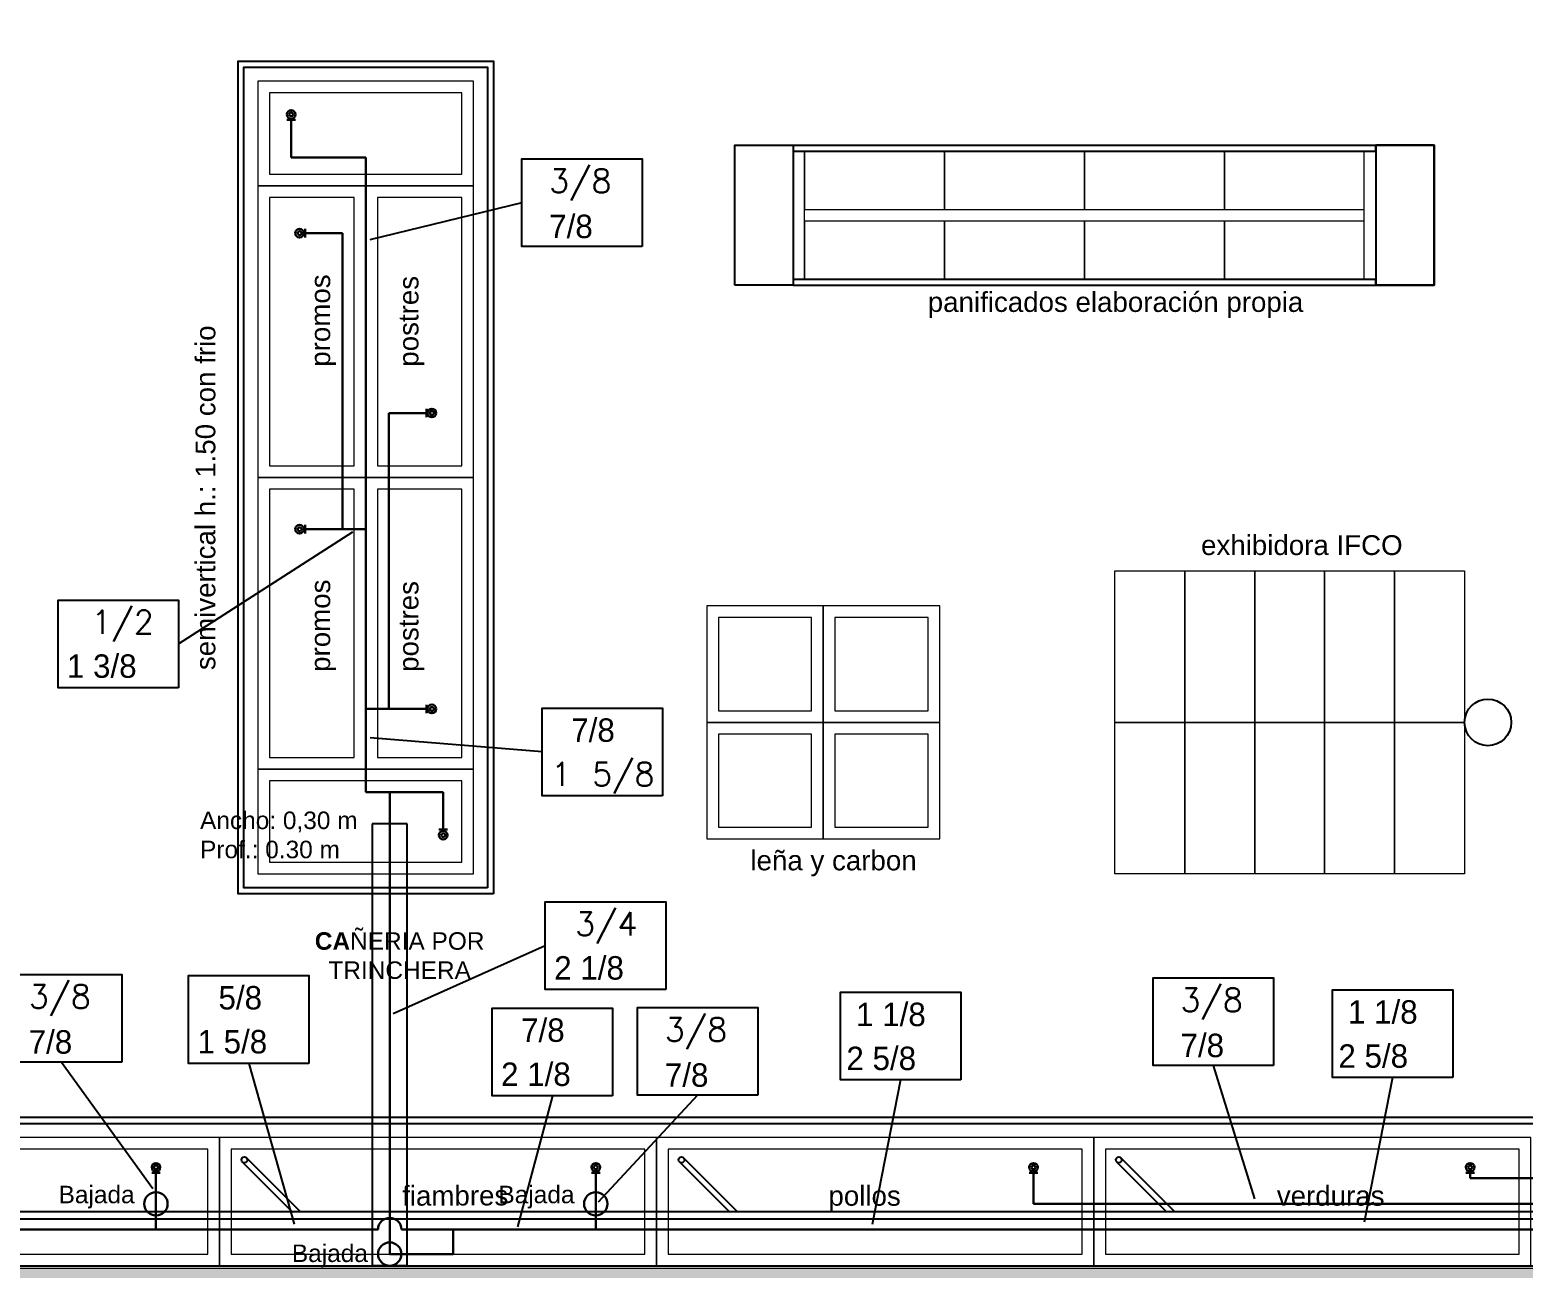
# Model space of a CAD drawing. Header units: inches. Extents: x -309 to 190, y -1585 to -1350.
# Drawn here: x -223.49 to -210.68, y -1419.12 to -1408.5 of the extents above; entities that cross this region are included whole.
import ezdxf

# ---------------------------------------------------------------- set-up
doc = ezdxf.new("R2010")
doc.units = ezdxf.units.IN
doc.header["$MEASUREMENT"] = 0
doc.layers.get('0').update_dxf_attribs({"color": 9, "linetype": 'CONTINUOUS'})
for name, color, linetype in [('10-TEXTO', 9, 'CONTINUOUS'), ('Barral', 9, 'CONTINUOUS'), ('CLOACA', 9, 'CONTINUOUS'), ('EQUIP', 9, 'CONTINUOUS'), ('IFA-MEDIA 02', 40, 'CONTINUOUS'), ('IFA-TEXTOS', 70, 'CONTINUOUS'), ('REVOQUE', 9, 'CONTINUOUS')]:
    doc.layers.add(name, color=color, linetype=linetype)
for name, color, linetype, lineweight in [('gondolas', 9, 'CONTINUOUS', 13), ('IFA-MEDIA 01', 30, 'CONTINUOUS', 30), ('MURO 27', 9, 'CONTINUOUS', 9)]:
    doc.layers.add(name, color=color, linetype=linetype, lineweight=lineweight)
doc.styles.add('ARIAL', font='arial.ttf', dxfattribs={"height": 0.225})
doc.styles.add('ROMANS', font='arial.ttf')
doc.styles.get("Standard").update_dxf_attribs({"font": 'arial.ttf'})

# ---------------------------------------------------------------- blocks, each defined once
blk = doc.blocks.new('EE')
blk.add_line((0.064, -0.05), (0.064, 0.05))
for radius in [0.0504, 0.0225]:
    blk.add_circle((0, 0), radius)

msp = doc.modelspace()

# ---------------------------------------------------------------- hatches: boundary and pattern name
at = {"layer": 'MURO 27'}
h = msp.add_hatch(color=256, dxfattribs=at)
h.paths.add_polyline_path([(-206.892, -1375.308), (-211.412, -1375.308), (-211.412, -1375.578), (-208.692, -1375.578), (-208.692, -1379.168), (-208.422, -1379.168), (-208.422, -1375.578), (-206.892, -1375.578)])
h.paths.add_polyline_path([(-204.048, -1375.65), (-204.307, -1375.572), (-204.529, -1376.308), (-206.122, -1376.308), (-206.122, -1375.308), (-206.622, -1375.308), (-206.622, -1375.578), (-206.392, -1375.578), (-206.392, -1376.308), (-206.622, -1376.308), (-206.622, -1375.968), (-206.892, -1375.968), (-206.892, -1378.898), (-207.582, -1378.898), (-207.582, -1379.168), (-206.892, -1379.168), (-206.892, -1378.988), (-206.622, -1378.988), (-206.622, -1376.578), (-204.329, -1376.578)])
h.paths.add_polyline_path([(-203.75, -1375.458), (-203.828, -1375.716), (-192.285, -1379.207), (-192.285, -1379.138), (-192.226, -1378.943)])
h.paths.add_polyline_path([(-191.707, -1379.1), (-191.785, -1379.358), (-184.656, -1381.515), (-184.577, -1381.256)])
h.paths.add_polyline_path([(-184.212, -1381.867), (-184.482, -1381.867), (-184.482, -1383.688), (-184.212, -1383.688)])
h.paths.add_polyline_path([(-184.212, -1383.888), (-184.482, -1383.888), (-184.482, -1389.588), (-184.212, -1389.588)])
h.paths.add_polyline_path([(-184.212, -1389.788), (-184.482, -1389.788), (-184.482, -1395.488), (-184.212, -1395.488)])
h.paths.add_polyline_path([(-184.212, -1395.688), (-184.482, -1395.688), (-184.482, -1398.738), (-184.212, -1398.738)])
h.paths.add_polyline_path([(-184.212, -1399.978), (-184.482, -1399.978), (-184.482, -1401.238), (-184.212, -1401.238)])
h.paths.add_polyline_path([(-184.212, -1413.538), (-184.482, -1413.538), (-184.482, -1419.118), (-184.212, -1419.118)])
h.paths.add_polyline_path([(-184.212, -1410.658), (-184.482, -1410.658), (-184.482, -1410.898), (-184.212, -1410.898)])
h.paths.add_polyline_path([(-199.299, -1419.118), (-206.082, -1419.118), (-206.082, -1419.388), (-199.299, -1419.388)])
h.paths.add_polyline_path([(-207.122, -1419.118), (-234.102, -1419.118), (-234.102, -1419.388), (-207.122, -1419.388)])
h.paths.add_polyline_path([(-192.015, -1419.118), (-198.799, -1419.118), (-198.799, -1419.388), (-192.015, -1419.388)])
h.paths.add_polyline_path([(-184.712, -1419.118), (-191.515, -1419.118), (-191.515, -1419.388), (-184.712, -1419.388)])
h.paths.add_polyline_path([(-234.332, -1413.538), (-234.602, -1413.538), (-234.602, -1419.118), (-234.332, -1419.118)])
h.paths.add_polyline_path([(-234.332, -1407.638), (-234.602, -1407.638), (-234.602, -1413.038), (-234.332, -1413.038)])
h.paths.add_polyline_path([(-234.332, -1401.738), (-234.602, -1401.738), (-234.602, -1407.138), (-234.332, -1407.138)])
h.paths.add_polyline_path([(-234.332, -1398.028), (-234.602, -1398.028), (-234.602, -1401.238), (-234.332, -1401.238)])
h.paths.add_polyline_path([(-234.332, -1384.038), (-234.602, -1384.038), (-234.602, -1389.438), (-234.332, -1389.438)])
h.paths.add_polyline_path([(-234.332, -1389.938), (-234.602, -1389.938), (-234.602, -1395.338), (-234.332, -1395.338)])
h.paths.add_polyline_path([(-234.332, -1379.378), (-234.602, -1379.378), (-234.602, -1382.048), (-234.332, -1382.048)])
h.paths.add_polyline_path([(-234.332, -1382.588), (-234.602, -1382.588), (-234.602, -1383.538), (-234.332, -1383.538)])
h.paths.add_polyline_path([(-206.622, -1389.938), (-206.892, -1389.938), (-206.892, -1395.338), (-206.622, -1395.338)])
h.paths.add_polyline_path([(-206.622, -1384.038), (-206.892, -1384.038), (-206.892, -1389.438), (-206.622, -1389.438)])
h.paths.add_polyline_path([(-206.622, -1379.488), (-206.892, -1379.488), (-206.892, -1383.538), (-206.622, -1383.538)])
h.paths.add_polyline_path([(-206.622, -1398.028), (-206.892, -1398.028), (-206.892, -1401.238), (-206.622, -1401.238)])
h.paths.add_polyline_path([(-206.622, -1401.738), (-206.892, -1401.738), (-206.892, -1407.138), (-206.622, -1407.138)])
h.paths.add_polyline_path([(-206.622, -1407.638), (-206.892, -1407.638), (-206.892, -1407.748), (-206.622, -1407.748)])

# ---------------------------------------------------------------- linework, layer by layer
for points in [[(-217.442, -1410.689), (-217.442, -1409.489), (-216.942, -1409.489), (-216.942, -1409.539), (-211.942, -1409.539), (-211.942, -1409.489), (-211.442, -1409.489), (-211.442, -1410.689), (-211.942, -1410.689), (-211.942, -1410.639), (-216.942, -1410.639), (-216.942, -1410.689)], [(-217.442, -1410.689), (-217.442, -1409.489), (-216.942, -1409.489), (-216.942, -1410.689)], [(-211.442, -1410.689), (-211.442, -1409.489), (-211.942, -1409.489), (-211.942, -1410.689)]]:
    msp.add_lwpolyline(points, close=True)
for points in [[(-216.942, -1409.489), (-211.942, -1409.489)], [(-216.942, -1410.689), (-211.942, -1410.689)]]:
    msp.add_lwpolyline(points)
at = {"layer": 'Barral'}
for points in [[(-219.512, -1415.908), (-221.702, -1415.908), (-221.702, -1408.768), (-219.512, -1408.768)], [(-219.562, -1415.858), (-221.652, -1415.858), (-221.652, -1408.818), (-219.562, -1408.818)], [(-233.042, -1408.958), (-233.512, -1408.958), (-233.512, -1409.008), (-233.092, -1409.008), (-233.092, -1417.878), (-208.132, -1417.878), (-208.132, -1415.308), (-207.012, -1415.308), (-207.012, -1415.258), (-208.182, -1415.258), (-208.182, -1417.828), (-233.042, -1417.828)]]:
    msp.add_lwpolyline(points, close=True, dxfattribs=at)
at = {"layer": 'CLOACA'}
for p, q in [((-221.666, -1418.208), (-221.238, -1418.636)), ((-221.631, -1418.173), (-221.167, -1418.636)), ((-217.916, -1418.208), (-217.488, -1418.636)), ((-217.881, -1418.173), (-217.417, -1418.636)), ((-214.166, -1418.208), (-213.738, -1418.636)), ((-214.131, -1418.173), (-213.667, -1418.636))]:
    msp.add_line(p, q, dxfattribs=at)
for points in [[(-207.542, -1418.636), (-233.642, -1418.636)], [(-207.542, -1418.699), (-233.642, -1418.699)]]:
    msp.add_lwpolyline(points, dxfattribs=at)
for centre in [(-221.648, -1418.19), (-221.648, -1418.19), (-217.898, -1418.19), (-217.898, -1418.19), (-214.148, -1418.19), (-214.148, -1418.19)]:
    msp.add_circle(centre, 0.025, dxfattribs=at)
at = {"layer": 'EQUIP', "linetype": 'Continuous', "lineweight": 5}
for p, q in [((-220.607, -1409.838), (-221.532, -1409.838)), ((-221.532, -1409.838), (-221.532, -1412.338)), ((-220.707, -1409.938), (-221.432, -1409.938)), ((-221.432, -1409.938), (-221.432, -1412.238)), ((-220.707, -1412.238), (-220.707, -1409.938)), ((-220.607, -1412.338), (-220.607, -1409.838)), ((-219.782, -1409.938), (-220.507, -1409.938)), ((-220.507, -1409.938), (-220.507, -1412.238)), ((-219.782, -1412.238), (-219.782, -1409.938)), ((-221.432, -1412.238), (-220.707, -1412.238)), ((-220.507, -1412.238), (-219.782, -1412.238)), ((-221.532, -1412.338), (-220.607, -1412.338))]:
    msp.add_line(p, q, dxfattribs=at)
for points in [[(-219.682, -1409.838), (-219.682, -1408.938), (-221.532, -1408.938), (-221.532, -1409.838)], [(-219.782, -1409.738), (-219.782, -1409.038), (-221.432, -1409.038), (-221.432, -1409.738)], [(-219.682, -1409.838), (-220.607, -1409.838), (-220.607, -1412.338), (-219.682, -1412.338)], [(-220.607, -1412.338), (-221.532, -1412.338), (-221.532, -1414.838), (-220.607, -1414.838)], [(-219.682, -1412.338), (-220.607, -1412.338), (-220.607, -1414.838), (-219.682, -1414.838)], [(-220.707, -1412.438), (-221.432, -1412.438), (-221.432, -1414.738), (-220.707, -1414.738)], [(-219.782, -1412.438), (-220.507, -1412.438), (-220.507, -1414.738), (-219.782, -1414.738)], [(-213.582, -1414.438), (-214.182, -1414.438), (-214.182, -1413.138), (-213.582, -1413.138)], [(-212.982, -1414.438), (-213.582, -1414.438), (-213.582, -1413.138), (-212.982, -1413.138)], [(-212.382, -1414.438), (-212.982, -1414.438), (-212.982, -1413.138), (-212.382, -1413.138)], [(-211.782, -1414.438), (-212.382, -1414.438), (-212.382, -1413.138), (-211.782, -1413.138)], [(-211.182, -1414.438), (-211.782, -1414.438), (-211.782, -1413.138), (-211.182, -1413.138)], [(-216.682, -1414.438), (-216.682, -1413.438), (-217.682, -1413.438), (-217.682, -1414.438)], [(-216.782, -1414.338), (-216.782, -1413.538), (-217.582, -1413.538), (-217.582, -1414.338)], [(-215.682, -1414.438), (-215.682, -1413.438), (-216.682, -1413.438), (-216.682, -1414.438)], [(-215.782, -1414.338), (-215.782, -1413.538), (-216.582, -1413.538), (-216.582, -1414.338)], [(-216.682, -1415.438), (-216.682, -1414.438), (-217.682, -1414.438), (-217.682, -1415.438)], [(-216.782, -1415.338), (-216.782, -1414.538), (-217.582, -1414.538), (-217.582, -1415.338)], [(-215.682, -1415.438), (-215.682, -1414.438), (-216.682, -1414.438), (-216.682, -1415.438)], [(-215.782, -1415.338), (-215.782, -1414.538), (-216.582, -1414.538), (-216.582, -1415.338)], [(-213.582, -1415.738), (-214.182, -1415.738), (-214.182, -1414.438), (-213.582, -1414.438)], [(-212.982, -1415.738), (-213.582, -1415.738), (-213.582, -1414.438), (-212.982, -1414.438)], [(-212.382, -1415.738), (-212.982, -1415.738), (-212.982, -1414.438), (-212.382, -1414.438)], [(-211.782, -1415.738), (-212.382, -1415.738), (-212.382, -1414.438), (-211.782, -1414.438)], [(-211.182, -1415.738), (-211.782, -1415.738), (-211.782, -1414.438), (-211.182, -1414.438)], [(-219.682, -1415.738), (-219.682, -1414.838), (-221.532, -1414.838), (-221.532, -1415.738)], [(-219.782, -1415.638), (-219.782, -1414.938), (-221.432, -1414.938), (-221.432, -1415.638)], [(-221.862, -1419.098), (-221.862, -1417.998), (-225.612, -1417.998), (-225.612, -1419.098)], [(-218.112, -1419.098), (-218.112, -1417.998), (-221.862, -1417.998), (-221.862, -1419.098)], [(-214.362, -1419.098), (-214.362, -1417.998), (-218.112, -1417.998), (-218.112, -1419.098)], [(-210.612, -1419.098), (-210.612, -1417.998), (-214.362, -1417.998), (-214.362, -1419.098)], [(-221.962, -1418.998), (-221.962, -1418.098), (-225.512, -1418.098), (-225.512, -1418.998)], [(-218.212, -1418.998), (-218.212, -1418.098), (-221.762, -1418.098), (-221.762, -1418.998)], [(-214.462, -1418.998), (-214.462, -1418.098), (-218.012, -1418.098), (-218.012, -1418.998)], [(-210.712, -1418.998), (-210.712, -1418.098), (-214.262, -1418.098), (-214.262, -1418.998)]]:
    msp.add_lwpolyline(points, close=True, dxfattribs=at)
at = {"layer": 'EQUIP'}
msp.add_circle((-210.982, -1414.438), 0.2, dxfattribs=at)
at = {"layer": 'gondolas', "linetype": 'Continuous', "lineweight": 5}
for points in [[(-216.942, -1410.639), (-216.842, -1410.639), (-216.842, -1409.539), (-216.942, -1409.539)], [(-216.842, -1410.039), (-215.642, -1410.039), (-215.642, -1409.539), (-216.842, -1409.539)], [(-215.642, -1410.039), (-214.442, -1410.039), (-214.442, -1409.539), (-215.642, -1409.539)], [(-214.442, -1410.039), (-213.242, -1410.039), (-213.242, -1409.539), (-214.442, -1409.539)], [(-213.242, -1410.039), (-212.042, -1410.039), (-212.042, -1409.539), (-213.242, -1409.539)], [(-211.942, -1410.639), (-212.042, -1410.639), (-212.042, -1409.539), (-211.942, -1409.539)], [(-216.842, -1410.639), (-215.642, -1410.639), (-215.642, -1410.139), (-216.842, -1410.139)], [(-215.642, -1410.639), (-214.442, -1410.639), (-214.442, -1410.139), (-215.642, -1410.139)], [(-214.442, -1410.639), (-213.242, -1410.639), (-213.242, -1410.139), (-214.442, -1410.139)], [(-213.242, -1410.639), (-212.042, -1410.639), (-212.042, -1410.139), (-213.242, -1410.139)]]:
    msp.add_lwpolyline(points, close=True, dxfattribs=at)
at = {"layer": 'IFA-MEDIA 01'}
for p, q in [((-221.246, -1409.271), (-221.246, -1409.593)), ((-221.246, -1409.593), (-220.606, -1409.593)), ((-220.606, -1415.036), (-220.606, -1409.593)), ((-221.127, -1410.243), (-220.805, -1410.243)), ((-220.805, -1410.243), (-220.805, -1412.782)), ((-220.086, -1411.785), (-220.408, -1411.785)), ((-220.408, -1411.785), (-220.408, -1414.323)), ((-221.127, -1412.782), (-220.606, -1412.782)), ((-220.086, -1414.323), (-220.607, -1414.323)), ((-220.606, -1415.036), (-219.942, -1415.036)), ((-220.401, -1415.036), (-220.401, -1418.998)), ((-219.942, -1415.358), (-219.942, -1415.036)), ((-222.406, -1418.301), (-222.406, -1418.787)), ((-218.634, -1418.301), (-218.634, -1418.787)), ((-214.879, -1418.301), (-214.879, -1418.567)), ((-211.134, -1418.301), (-211.134, -1418.347)), ((-208.599, -1418.347), (-211.134, -1418.347)), ((-201.181, -1418.567), (-214.879, -1418.567)), ((-220.501, -1418.787), (-234.008, -1418.787)), ((-200.961, -1418.787), (-220.301, -1418.787)), ((-219.858, -1418.998), (-219.858, -1418.787)), ((-220.401, -1418.998), (-219.858, -1418.998))]:
    msp.add_line(p, q, dxfattribs=at)
for centre in [(-222.406, -1418.567), (-218.634, -1418.567), (-220.401, -1418.998)]:
    msp.add_circle(centre, 0.1, dxfattribs=at)
msp.add_arc((-220.401, -1418.787), 0.1, 0, 180, dxfattribs=at)
at = {"layer": 'IFA-MEDIA 02'}
for p, q in [((-219.268, -1409.982), (-220.572, -1410.3)), ((-222.213, -1413.765), (-220.717, -1412.805)), ((-219.093, -1414.691), (-220.569, -1414.57)), ((-219.067, -1416.354), (-220.371, -1416.938)), ((-223.216, -1417.352), (-222.432, -1418.435)), ((-221.61, -1417.363), (-221.222, -1418.74)), ((-213.337, -1417.382), (-212.983, -1418.524)), ((-216.019, -1417.505), (-216.263, -1418.745)), ((-211.799, -1417.485), (-212.043, -1418.725)), ((-217.76, -1417.636), (-218.614, -1418.552)), ((-219.006, -1417.641), (-219.306, -1418.764))]:
    msp.add_line(p, q, dxfattribs=at)
for points in [[(-218.235, -1410.358), (-219.268, -1410.358), (-219.268, -1409.605), (-218.235, -1409.605)], [(-222.213, -1414.141), (-223.246, -1414.141), (-223.246, -1413.389), (-222.213, -1413.389)], [(-218.06, -1415.067), (-219.093, -1415.067), (-219.093, -1414.315), (-218.06, -1414.315)], [(-218.034, -1416.73), (-219.067, -1416.73), (-219.067, -1415.977), (-218.034, -1415.977)], [(-222.7, -1417.352), (-223.732, -1417.352), (-223.732, -1416.6), (-222.7, -1416.6)], [(-221.094, -1417.363), (-222.126, -1417.363), (-222.126, -1416.61), (-221.094, -1416.61)], [(-212.82, -1417.382), (-213.853, -1417.382), (-213.853, -1416.629), (-212.82, -1416.629)], [(-211.283, -1417.485), (-212.315, -1417.485), (-212.315, -1416.733), (-211.283, -1416.733)], [(-215.502, -1417.505), (-216.535, -1417.505), (-216.535, -1416.753), (-215.502, -1416.753)], [(-218.49, -1417.641), (-219.523, -1417.641), (-219.523, -1416.889), (-218.49, -1416.889)], [(-217.244, -1417.636), (-218.276, -1417.636), (-218.276, -1416.884), (-217.244, -1416.884)]]:
    msp.add_lwpolyline(points, close=True, dxfattribs=at)
at = {"layer": 'IFA-TEXTOS'}
for p, q in [((-220.251, -1415.309), (-220.551, -1415.309)), ((-220.551, -1415.309), (-220.551, -1419.095)), ((-220.251, -1419.095), (-220.251, -1415.309)), ((-220.551, -1419.095), (-220.251, -1419.095))]:
    msp.add_line(p, q, dxfattribs=at)
at = {"layer": 'MURO 27'}
msp.add_lwpolyline([(-234.332, -1398.028), (-234.332, -1419.118), (-206.892, -1419.118), (-206.892, -1415.258)], dxfattribs=at)
at = {"layer": 'REVOQUE'}
msp.add_lwpolyline([(-234.312, -1398.008), (-234.312, -1419.098), (-206.912, -1419.098), (-206.912, -1415.258)], dxfattribs=at)

# ---------------------------------------------------------------- block references
at = {"layer": 'IFA-MEDIA 01', "yscale": 0.7326479330658913, "zscale": 0.732647932368795}
for p, xscale, rotation in [((-221.246, -1409.224), -0.7326479330658913, 90), ((-221.174, -1410.243), -0.7326479330658913, 180), ((-220.039, -1411.785), 0.7326479330658913, 180), ((-221.174, -1412.782), -0.7326479330658913, 180), ((-220.039, -1414.323), 0.7326479330658913, 180), ((-219.942, -1415.405), -0.7326479330658913, 270), ((-222.406, -1418.254), -0.7326479330658913, 90), ((-218.634, -1418.254), -0.7326479330658913, 90), ((-214.879, -1418.254), -0.7326479330658913, 90), ((-211.134, -1418.254), -0.7326479330658913, 90)]:
    msp.add_blockref('EE', p, dxfattribs=dict(at, xscale=xscale, rotation=rotation))

# ---------------------------------------------------------------- texts
at = {"layer": '10-TEXTO', "char_height": 0.17, "attachment_point": 1, "style": 'ROMANS'}
for s, insert, width, rotation in [('promos', (-221.082, -1411.388), 1.31175, 90), ('postres', (-220.325, -1411.388), 1.31175, 90), ('semivertical h.: 1.50 con frio', (-222.067, -1413.99), 3.5591, 90), ('promos', (-221.082, -1414.005), 1.31175, 90), ('postres', (-220.325, -1414.005), 1.31175, 90), ('fiambres', (-220.295, -1418.413), 5.75407, 0.191)]:
    msp.add_mtext(s, dxfattribs=dict(at, insert=insert, width=width, rotation=rotation))
for s, insert, width in [('panificados elaboración propia', (-215.786, -1410.748), 4.11007), ('exhibidora IFCO', (-213.442, -1412.833), 3.00656), ('leña y carbon', (-217.307, -1415.537), 3.46107), ('pollos', (-216.638, -1418.413), 1.31175), ('verduras', (-212.792, -1418.413), 1.31175)]:
    msp.add_mtext(s, dxfattribs=dict(at, insert=insert, width=width))
at = {"layer": 'IFA-MEDIA 02', "char_height": 0.20101, "width": 1.0497, "attachment_point": 1}
for s, insert in [('{\\Ftxt.shx|c0;3/8}', (-219.033, -1409.694)), ('{\\Ftxt|c0;7/8}', (-219.033, -1410.084)), ('{\\Ftxt.shx|c0;1/2}', (-222.959, -1413.477)), ('{\\Ftxt|c0;1 3/8}', (-223.17, -1413.855)), ('{\\Ftxt|c0;7/8}', (-218.844, -1414.404)), ('{\\Ftxt.shx|c0;1 5/8}', (-219.016, -1414.781)), ('{\\Ftxt.shx|c0;3/4}', (-218.81, -1416.066)), ('{\\Ftxt|c0;2 1/8}', (-218.99, -1416.443)), ('{\\Ftxt.shx|c0;3/8}', (-223.498, -1416.688)), ('{\\Ftxt|c0;5/8}', (-221.87, -1416.699)), ('{\\Ftxt.shx|c0;3/8}', (-213.618, -1416.718)), ('{\\Ftxt|c0;1 1/8}', (-216.401, -1416.842)), ('{\\Ftxt|c0;1 1/8}', (-212.182, -1416.821)), ('{\\Ftxt|c0;7/8}', (-219.274, -1416.977)), ('{\\Ftxt.shx|c0;3/8}', (-218.041, -1416.972)), ('{\\Ftxt|c0;7/8}', (-223.498, -1417.078)), ('{\\Ftxt|c0;1 5/8}', (-222.05, -1417.076)), ('{\\Ftxt|c0;7/8}', (-213.618, -1417.108)), ('{\\Ftxt|c0;2 5/8}', (-216.484, -1417.219)), ('{\\Ftxt|c0;2 5/8}', (-212.264, -1417.199)), ('{\\Ftxt|c0;2 1/8}', (-219.446, -1417.355)), ('{\\Ftxt|c0;7/8}', (-218.041, -1417.362))]:
    msp.add_mtext(s, dxfattribs=dict(at, insert=insert))
at = {"layer": 'IFA-TEXTOS', "color": 70, "char_height": 0.15, "style": 'ARIAL'}
for s, insert, width, attachment_point in [('Ancho: 0,30 m\\PProf.: 0.30 m', (-222.028, -1415.203), 2.04242, 1), ('{\\fArial|b1|i0|c238|p34;CA}Ñ{\\fArial|b0|i0|c238|p34;ERIA }POR TRINCHERA', (-220.316, -1416.238), 1.47568, 2), ('  Bajada', (-223.358, -1418.412), 2.04242, 1), ('  Bajada', (-219.585, -1418.412), 2.04242, 1), ('  Bajada', (-221.357, -1418.916), 2.04242, 1)]:
    msp.add_mtext(s, dxfattribs=dict(at, insert=insert, width=width, attachment_point=attachment_point))

doc.saveas('drawing.dxf')
